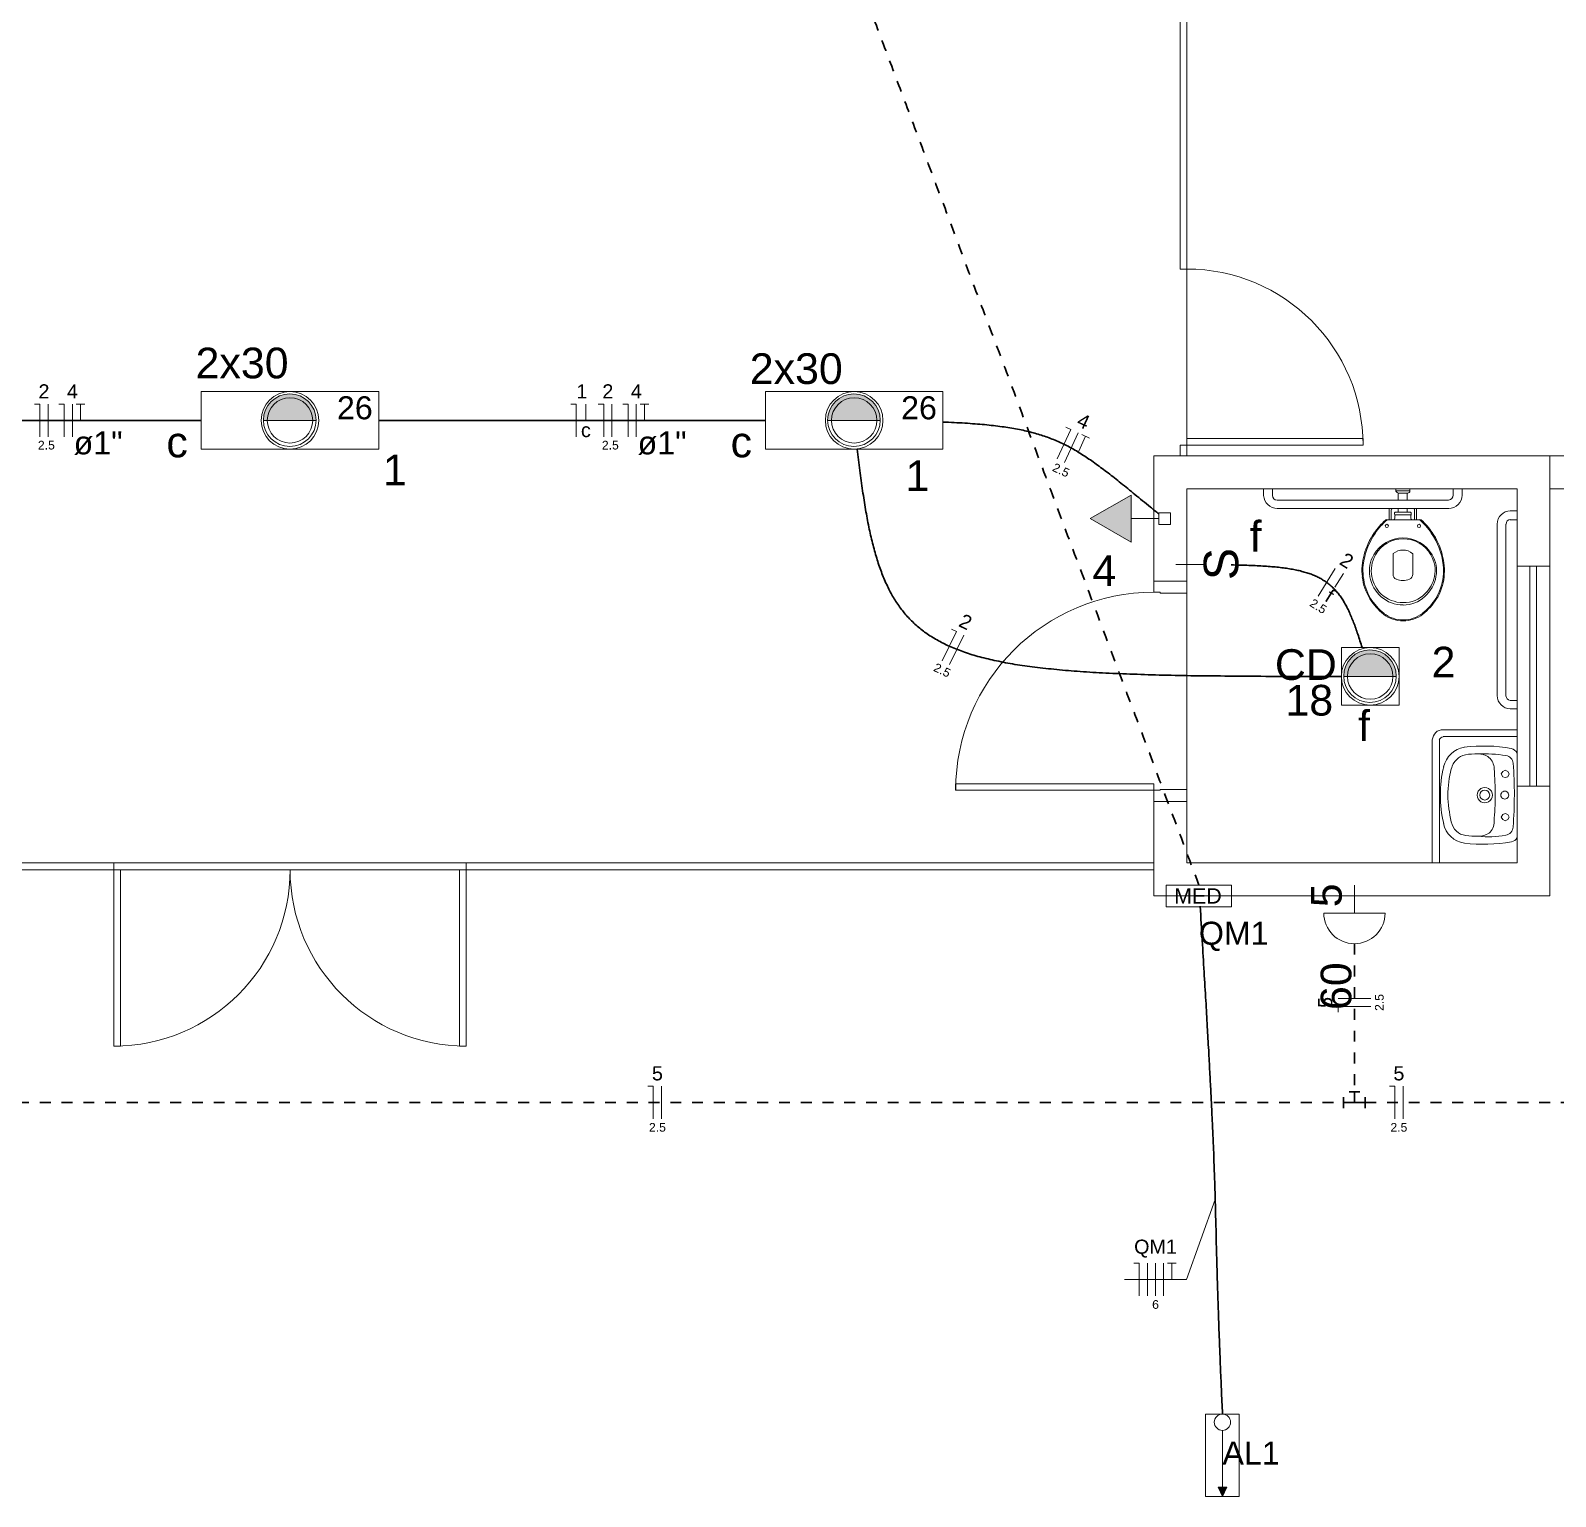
# Model space of a CAD drawing. Header units: millimetres. Extents: x 0 to 321, y -39 to 66.
# Drawn here: x 49.2 to 63.23, y 6.32 to 19.81 of the extents above; entities that cross this region are included whole.
import ezdxf

# ---------------------------------------------------------------- set-up
doc = ezdxf.new("R2010")
doc.units = ezdxf.units.MM
doc.header["$LTSCALE"] = 0.5
doc.header["$MEASUREMENT"] = 0
doc.linetypes.add('DOT2', pattern=[3.175, 0, -3.175])
for name, color, linetype, lineweight in [('Arquitetura', 8, 'Continuous', 5), ('EL-Condutos', 4, 'Continuous', 30), ('EL-Fios', 9, 'Continuous', 20), ('EL-Textos condutos', 7, 'Continuous', 20), ('EL-Textos fios', 7, 'Continuous', 20), ('EL-Textos pontos', 5, 'Continuous', 20), ('P-SIMBOL', 5, 'Continuous', 20)]:
    doc.layers.add(name, color=color, linetype=linetype, lineweight=lineweight)
doc.styles.add('Arial', font='arial.ttf')

msp = doc.modelspace()

# ---------------------------------------------------------------- hatches: boundary and pattern name
at = {"layer": 'Arquitetura', "linetype": 'Continuous'}
for points in [[(51.585, 16.466), (51.564, 16.465), (51.543, 16.462), (51.522, 16.458), (51.502, 16.451), (51.483, 16.443), (51.464, 16.434), (51.446, 16.422), (51.429, 16.409), (51.414, 16.395), (51.4, 16.379), (51.387, 16.363), (51.375, 16.345), (51.366, 16.326), (51.357, 16.307), (51.351, 16.286), (51.346, 16.266), (51.344, 16.245), (51.343, 16.224), (51.343, 16.223), (51.343, 16.223), (51.343, 16.223), (51.343, 16.223), (51.343, 16.223), (51.343, 16.223), (51.343, 16.223), (51.343, 16.223), (51.343, 16.223), (51.343, 16.223), (51.343, 16.223), (51.343, 16.223), (51.343, 16.223), (51.343, 16.223), (51.343, 16.223), (51.343, 16.223), (51.343, 16.223), (51.343, 16.223), (51.343, 16.223), (51.343, 16.223), (51.343, 16.223), (51.343, 16.223), (51.343, 16.223), (51.343, 16.223), (51.343, 16.223), (51.343, 16.223), (51.343, 16.223), (51.343, 16.223), (51.343, 16.223), (51.343, 16.223), (51.343, 16.223), (51.343, 16.223), (51.343, 16.223), (51.343, 16.223), (51.343, 16.223), (51.343, 16.223), (51.343, 16.223), (51.343, 16.223), (51.343, 16.223), (51.343, 16.223), (51.343, 16.223), (51.343, 16.223), (51.343, 16.223), (51.343, 16.223), (51.343, 16.223), (51.343, 16.223), (51.343, 16.223), (51.343, 16.223), (51.343, 16.223), (51.343, 16.223), (51.343, 16.223), (51.343, 16.223), (51.343, 16.223), (51.343, 16.223), (51.343, 16.223), (51.343, 16.223), (51.343, 16.223), (51.343, 16.223), (51.343, 16.223), (51.343, 16.223), (51.343, 16.223), (51.343, 16.223), (51.343, 16.223), (51.343, 16.223), (51.343, 16.223), (51.343, 16.223), (51.343, 16.223), (51.343, 16.223), (51.343, 16.223), (51.343, 16.223), (51.343, 16.223), (51.343, 16.223), (51.343, 16.223), (51.827, 16.222), (51.827, 16.223), (51.827, 16.223), (51.827, 16.223), (51.827, 16.223), (51.827, 16.223), (51.827, 16.223), (51.827, 16.223), (51.827, 16.223), (51.827, 16.223), (51.827, 16.223), (51.827, 16.223), (51.827, 16.223), (51.827, 16.223), (51.827, 16.223), (51.827, 16.223), (51.827, 16.223), (51.827, 16.223), (51.827, 16.223), (51.827, 16.223), (51.827, 16.223), (51.827, 16.223), (51.827, 16.223), (51.827, 16.223), (51.827, 16.223), (51.827, 16.223), (51.827, 16.223), (51.827, 16.223), (51.827, 16.223), (51.827, 16.223), (51.827, 16.223), (51.827, 16.223), (51.827, 16.223), (51.827, 16.223), (51.827, 16.223), (51.827, 16.223), (51.827, 16.223), (51.827, 16.223), (51.827, 16.223), (51.827, 16.223), (51.827, 16.223), (51.827, 16.223), (51.827, 16.223), (51.827, 16.223), (51.827, 16.223), (51.827, 16.223), (51.827, 16.223), (51.827, 16.223), (51.827, 16.223), (51.827, 16.223), (51.827, 16.223), (51.827, 16.223), (51.827, 16.223), (51.827, 16.223), (51.827, 16.223), (51.827, 16.223), (51.827, 16.223), (51.827, 16.223), (51.827, 16.223), (51.827, 16.223), (51.827, 16.223), (51.827, 16.223), (51.827, 16.223), (51.827, 16.223), (51.827, 16.223), (51.827, 16.223), (51.827, 16.223), (51.827, 16.223), (51.827, 16.223), (51.827, 16.223), (51.827, 16.223), (51.827, 16.223), (51.827, 16.223), (51.827, 16.223), (51.827, 16.224), (51.826, 16.245), (51.824, 16.266), (51.819, 16.286), (51.813, 16.307), (51.805, 16.326), (51.795, 16.345), (51.784, 16.363), (51.771, 16.379), (51.756, 16.395), (51.741, 16.409), (51.724, 16.422), (51.706, 16.434), (51.687, 16.443), (51.668, 16.451), (51.648, 16.458), (51.627, 16.462), (51.606, 16.465), (51.585, 16.466), (51.585, 16.466)], [(56.775, 16.466), (56.754, 16.465), (56.733, 16.462), (56.712, 16.458), (56.692, 16.451), (56.673, 16.443), (56.654, 16.434), (56.636, 16.422), (56.619, 16.409), (56.604, 16.395), (56.59, 16.379), (56.577, 16.363), (56.565, 16.345), (56.556, 16.326), (56.547, 16.307), (56.541, 16.286), (56.536, 16.266), (56.534, 16.245), (56.533, 16.224), (56.533, 16.223), (56.533, 16.223), (56.533, 16.223), (56.533, 16.223), (56.533, 16.223), (56.533, 16.223), (56.533, 16.223), (56.533, 16.223), (56.533, 16.223), (56.533, 16.223), (56.533, 16.223), (56.533, 16.223), (56.533, 16.223), (56.533, 16.223), (56.533, 16.223), (56.533, 16.223), (56.533, 16.223), (56.533, 16.223), (56.533, 16.223), (56.533, 16.223), (56.533, 16.223), (56.533, 16.223), (56.533, 16.223), (56.533, 16.223), (56.533, 16.223), (56.533, 16.223), (56.533, 16.223), (56.533, 16.223), (56.533, 16.223), (56.533, 16.223), (56.533, 16.223), (56.533, 16.223), (56.533, 16.223), (56.533, 16.223), (56.533, 16.223), (56.533, 16.223), (56.533, 16.223), (56.533, 16.223), (56.533, 16.223), (56.533, 16.223), (56.533, 16.223), (56.533, 16.223), (56.533, 16.223), (56.533, 16.223), (56.533, 16.223), (56.533, 16.223), (56.533, 16.223), (56.533, 16.223), (56.533, 16.223), (56.533, 16.223), (56.533, 16.223), (56.533, 16.223), (56.533, 16.223), (56.533, 16.223), (56.533, 16.223), (56.533, 16.223), (56.533, 16.223), (56.533, 16.223), (56.533, 16.223), (56.533, 16.223), (56.533, 16.223), (56.533, 16.223), (56.533, 16.223), (56.533, 16.223), (56.533, 16.223), (56.533, 16.223), (56.533, 16.223), (56.533, 16.223), (56.533, 16.223), (56.533, 16.223), (56.533, 16.223), (56.533, 16.223), (56.533, 16.223), (57.017, 16.222), (57.017, 16.223), (57.017, 16.223), (57.017, 16.223), (57.017, 16.223), (57.017, 16.223), (57.017, 16.223), (57.017, 16.223), (57.017, 16.223), (57.017, 16.223), (57.017, 16.223), (57.017, 16.223), (57.017, 16.223), (57.017, 16.223), (57.017, 16.223), (57.017, 16.223), (57.017, 16.223), (57.017, 16.223), (57.017, 16.223), (57.017, 16.223), (57.017, 16.223), (57.017, 16.223), (57.017, 16.223), (57.017, 16.223), (57.017, 16.223), (57.017, 16.223), (57.017, 16.223), (57.017, 16.223), (57.017, 16.223), (57.017, 16.223), (57.017, 16.223), (57.017, 16.223), (57.017, 16.223), (57.017, 16.223), (57.017, 16.223), (57.017, 16.223), (57.017, 16.223), (57.017, 16.223), (57.017, 16.223), (57.017, 16.223), (57.017, 16.223), (57.017, 16.223), (57.017, 16.223), (57.017, 16.223), (57.017, 16.223), (57.017, 16.223), (57.017, 16.223), (57.017, 16.223), (57.017, 16.223), (57.017, 16.223), (57.017, 16.223), (57.017, 16.223), (57.017, 16.223), (57.017, 16.223), (57.017, 16.223), (57.017, 16.223), (57.017, 16.223), (57.017, 16.223), (57.017, 16.223), (57.017, 16.223), (57.017, 16.223), (57.017, 16.223), (57.017, 16.223), (57.017, 16.223), (57.017, 16.223), (57.017, 16.223), (57.017, 16.223), (57.017, 16.223), (57.017, 16.223), (57.017, 16.223), (57.017, 16.223), (57.017, 16.223), (57.017, 16.223), (57.017, 16.223), (57.017, 16.224), (57.016, 16.245), (57.014, 16.266), (57.009, 16.286), (57.003, 16.307), (56.995, 16.326), (56.985, 16.345), (56.974, 16.363), (56.961, 16.379), (56.946, 16.395), (56.931, 16.409), (56.914, 16.422), (56.896, 16.434), (56.877, 16.443), (56.858, 16.451), (56.838, 16.458), (56.817, 16.462), (56.796, 16.465), (56.775, 16.466), (56.775, 16.466)], [(61.522, 14.111), (61.5, 14.11), (61.479, 14.107), (61.459, 14.103), (61.439, 14.096), (61.419, 14.088), (61.4, 14.078), (61.383, 14.067), (61.366, 14.054), (61.35, 14.04), (61.336, 14.024), (61.323, 14.008), (61.312, 13.99), (61.302, 13.971), (61.294, 13.951), (61.287, 13.931), (61.283, 13.911), (61.28, 13.89), (61.279, 13.869), (61.279, 13.867), (61.279, 13.867), (61.279, 13.867), (61.279, 13.867), (61.279, 13.867), (61.279, 13.867), (61.279, 13.867), (61.279, 13.867), (61.279, 13.867), (61.279, 13.867), (61.279, 13.867), (61.279, 13.867), (61.279, 13.867), (61.279, 13.867), (61.279, 13.867), (61.279, 13.867), (61.279, 13.867), (61.279, 13.867), (61.279, 13.867), (61.279, 13.867), (61.279, 13.867), (61.279, 13.867), (61.279, 13.867), (61.279, 13.867), (61.279, 13.867), (61.279, 13.867), (61.279, 13.867), (61.279, 13.867), (61.279, 13.867), (61.279, 13.867), (61.279, 13.867), (61.279, 13.867), (61.279, 13.867), (61.279, 13.867), (61.279, 13.867), (61.279, 13.867), (61.279, 13.867), (61.279, 13.867), (61.279, 13.867), (61.279, 13.867), (61.279, 13.867), (61.279, 13.867), (61.279, 13.867), (61.279, 13.867), (61.279, 13.867), (61.279, 13.867), (61.279, 13.867), (61.279, 13.867), (61.279, 13.867), (61.279, 13.867), (61.279, 13.867), (61.279, 13.867), (61.279, 13.867), (61.279, 13.867), (61.279, 13.867), (61.279, 13.867), (61.279, 13.867), (61.279, 13.867), (61.279, 13.867), (61.279, 13.867), (61.279, 13.867), (61.279, 13.867), (61.279, 13.867), (61.279, 13.867), (61.279, 13.867), (61.279, 13.867), (61.279, 13.867), (61.279, 13.867), (61.279, 13.867), (61.279, 13.867), (61.279, 13.867), (61.279, 13.867), (61.279, 13.867), (61.764, 13.866), (61.764, 13.867), (61.764, 13.867), (61.764, 13.867), (61.764, 13.867), (61.764, 13.867), (61.764, 13.867), (61.764, 13.867), (61.764, 13.867), (61.764, 13.867), (61.764, 13.867), (61.764, 13.867), (61.764, 13.867), (61.764, 13.867), (61.764, 13.867), (61.764, 13.867), (61.764, 13.867), (61.764, 13.867), (61.764, 13.867), (61.764, 13.867), (61.764, 13.867), (61.764, 13.867), (61.764, 13.867), (61.764, 13.867), (61.764, 13.867), (61.764, 13.867), (61.764, 13.867), (61.764, 13.867), (61.764, 13.867), (61.764, 13.867), (61.764, 13.867), (61.764, 13.867), (61.764, 13.867), (61.764, 13.867), (61.764, 13.867), (61.764, 13.867), (61.764, 13.867), (61.764, 13.867), (61.764, 13.867), (61.764, 13.867), (61.764, 13.867), (61.764, 13.867), (61.764, 13.867), (61.764, 13.867), (61.764, 13.867), (61.764, 13.867), (61.764, 13.867), (61.764, 13.867), (61.764, 13.867), (61.764, 13.867), (61.764, 13.867), (61.764, 13.867), (61.764, 13.867), (61.764, 13.867), (61.764, 13.867), (61.764, 13.867), (61.764, 13.867), (61.764, 13.867), (61.764, 13.867), (61.764, 13.867), (61.764, 13.867), (61.764, 13.867), (61.764, 13.867), (61.764, 13.867), (61.764, 13.867), (61.764, 13.867), (61.764, 13.867), (61.764, 13.867), (61.764, 13.867), (61.764, 13.867), (61.764, 13.867), (61.764, 13.867), (61.764, 13.867), (61.764, 13.867), (61.764, 13.869), (61.763, 13.89), (61.76, 13.911), (61.756, 13.931), (61.749, 13.951), (61.741, 13.971), (61.731, 13.99), (61.72, 14.008), (61.707, 14.024), (61.693, 14.04), (61.677, 14.054), (61.66, 14.067), (61.643, 14.078), (61.624, 14.088), (61.604, 14.096), (61.584, 14.103), (61.564, 14.107), (61.543, 14.11), (61.522, 14.111), (61.522, 14.111)]]:
    msp.add_hatch(color=256, dxfattribs=at).paths.add_polyline_path(points)
at = {"layer": 'P-SIMBOL', "linetype": 'Continuous'}
for points in [[(59.324, 15.534), (58.949, 15.318), (59.324, 15.101)], [(60.165, 6.32), (60.205, 6.407), (60.124, 6.407)]]:
    msp.add_hatch(color=256, dxfattribs=at).paths.add_polyline_path(points)

# ---------------------------------------------------------------- linework, layer by layer
at = {"layer": 'Arquitetura'}
for p, q in [((59.777, 21.159), (59.777, 17.614)), ((59.837, 21.159), (59.837, 17.614)), ((59.837, 16.054), (59.837, 17.615)), ((51.587, 16.222), (51.343, 16.222)), ((51.827, 16.222), (51.343, 16.222)), ((51.827, 16.222), (51.587, 16.222)), ((51.827, 16.222), (51.587, 16.222)), ((56.777, 16.222), (56.533, 16.222)), ((57.017, 16.222), (56.533, 16.222)), ((57.017, 16.222), (56.777, 16.222)), ((57.017, 16.222), (56.777, 16.222)), ((59.777, 15.994), (59.777, 15.896)), ((59.837, 15.994), (59.837, 15.896)), ((59.533, 15.896), (59.533, 14.739)), ((59.533, 15.896), (63.176, 15.896)), ((59.837, 15.896), (69.454, 15.896)), ((63.176, 15.896), (69.454, 15.896)), ((63.176, 15.896), (63.176, 11.846)), ((59.837, 15.591), (59.837, 14.739)), ((59.837, 15.591), (62.876, 15.591)), ((62.876, 15.591), (62.876, 12.15)), ((63.176, 15.591), (69.759, 15.591)), ((61.912, 15.308), (61.697, 15.308)), ((62.876, 14.88), (63.176, 14.88)), ((62.993, 12.857), (62.993, 14.88)), ((63.055, 12.857), (63.055, 14.88)), ((59.837, 14.633), (59.837, 12.827)), ((63.176, 14.576), (63.176, 11.846)), ((61.524, 13.866), (61.279, 13.866)), ((61.764, 13.866), (61.279, 13.866)), ((61.764, 13.866), (61.524, 13.866)), ((61.764, 13.866), (61.524, 13.866)), ((62.876, 13.157), (62.876, 12.772)), ((62.743, 12.99), (62.73, 12.969)), ((62.73, 12.969), (62.743, 12.943)), ((62.764, 13.003), (62.743, 12.99)), ((62.743, 12.943), (62.764, 12.935)), ((62.79, 12.99), (62.764, 13.003)), ((62.764, 12.935), (62.79, 12.943)), ((62.803, 12.969), (62.79, 12.99)), ((62.79, 12.943), (62.803, 12.969)), ((62.876, 12.9), (62.876, 12.519)), ((63.176, 12.857), (62.876, 12.857)), ((62.876, 12.772), (62.876, 12.382)), ((59.533, 12.716), (59.533, 11.846)), ((59.837, 12.716), (59.837, 12.15)), ((62.743, 12.596), (62.73, 12.57)), ((62.73, 12.57), (62.743, 12.549)), ((62.764, 12.605), (62.743, 12.596)), ((62.743, 12.549), (62.764, 12.536)), ((62.79, 12.596), (62.764, 12.605)), ((62.764, 12.536), (62.79, 12.549)), ((62.803, 12.57), (62.79, 12.596)), ((62.79, 12.549), (62.803, 12.57)), ((43.637, 12.15), (49.967, 12.15)), ((49.967, 12.086), (43.637, 12.086)), ((53.207, 12.15), (49.967, 12.15)), ((49.967, 12.086), (49.967, 12.146)), ((49.967, 12.086), (53.207, 12.086)), ((53.207, 12.15), (59.533, 12.15)), ((53.207, 12.086), (59.533, 12.086)), ((53.209, 12.086), (53.209, 12.146)), ((62.876, 12.15), (59.837, 12.15)), ((63.176, 11.846), (59.533, 11.846))]:
    msp.add_line(p, q, dxfattribs=at)
at = {"layer": 'Arquitetura', "color": 7}
for p, q in [((60.543, 15.531), (60.543, 15.591)), ((60.625, 15.531), (60.625, 15.591)), ((61.761, 15.57), (61.761, 15.591)), ((61.761, 15.574), (61.89, 15.574)), ((61.89, 15.57), (61.89, 15.591)), ((62.288, 15.531), (62.288, 15.591)), ((62.37, 15.531), (62.37, 15.591)), ((62.245, 15.489), (60.667, 15.489)), ((61.782, 15.489), (61.782, 15.553)), ((61.782, 15.553), (61.87, 15.553)), ((61.864, 15.489), (61.864, 15.553)), ((62.245, 15.411), (60.667, 15.411)), ((61.675, 15.308), (61.684, 15.308)), ((61.684, 15.308), (61.697, 15.308)), ((61.697, 15.308), (61.697, 15.411)), ((61.825, 15.308), (61.697, 15.308)), ((61.718, 15.308), (61.718, 15.398)), ((61.75, 15.353), (61.825, 15.353)), ((61.752, 15.323), (61.752, 15.344)), ((61.76, 15.377), (61.824, 15.377)), ((61.782, 15.377), (61.782, 15.411)), ((61.888, 15.377), (61.824, 15.377)), ((61.825, 15.353), (61.9, 15.353)), ((61.95, 15.308), (61.825, 15.308)), ((61.864, 15.377), (61.864, 15.411)), ((61.898, 15.323), (61.898, 15.344)), ((61.932, 15.398), (61.932, 15.308)), ((61.95, 15.411), (61.95, 15.308)), ((61.95, 15.308), (61.967, 15.308)), ((61.967, 15.308), (61.977, 15.308)), ((62.811, 15.39), (62.876, 15.39)), ((62.811, 15.308), (62.876, 15.308)), ((62.691, 13.687), (62.691, 15.268)), ((62.773, 13.687), (62.773, 15.268)), ((61.735, 14.802), (61.735, 14.997)), ((61.915, 14.995), (61.915, 14.802)), ((62.811, 13.645), (62.876, 13.645)), ((62.811, 13.567), (62.876, 13.567)), ((62.876, 13.376), (62.194, 13.376)), ((62.095, 13.282), (62.095, 12.15)), ((62.16, 12.15), (62.16, 13.282)), ((62.194, 13.312), (62.876, 13.312)), ((62.095, 12.15), (62.16, 12.15))]:
    msp.add_line(p, q, dxfattribs=at)
at = {"layer": 'Arquitetura'}
for points in [[(59.777, 17.615), (59.777, 17.615), (59.837, 17.615), (59.837, 17.615), (59.777, 17.615)], [(59.777, 15.994), (59.777, 15.994), (59.837, 15.994), (59.837, 15.994), (59.777, 15.994)], [(61.458, 16.054), (61.458, 15.994), (59.837, 15.994), (59.837, 16.054), (61.458, 16.054)], [(49.967, 12.086), (50.027, 12.086), (50.027, 10.465), (49.967, 10.465), (49.967, 12.086)], [(53.145, 12.086), (53.209, 12.086), (53.209, 10.465), (53.145, 10.465), (53.145, 12.086)]]:
    msp.add_lwpolyline(points, close=True, dxfattribs=at)
for points in [[(59.533, 14.744), (59.837, 14.744), (59.837, 14.633), (59.593, 14.633), (59.593, 14.641), (59.533, 14.641), (59.533, 14.744)], [(59.533, 12.879), (59.533, 12.819), (57.71, 12.819), (57.71, 12.879), (59.533, 12.879)], [(59.533, 12.716), (59.837, 12.716), (59.837, 12.827), (59.593, 12.827), (59.593, 12.819), (59.533, 12.819), (59.533, 12.716)]]:
    msp.add_lwpolyline(points, dxfattribs=at)
for centre, radius, start, end in [((59.837, 15.994), 1.621, 0, 90), ((51.585, 16.224), 0.242, 90, 180), ((51.585, 16.224), 0.242, 0, 90), ((56.775, 16.224), 0.242, 90, 180), ((56.775, 16.224), 0.242, 0, 90), ((51.585, 16.224), 0.242, 180, 270), ((51.585, 16.224), 0.242, 270, 0), ((56.775, 16.224), 0.242, 180, 270), ((56.775, 16.224), 0.242, 270, 0), ((59.533, 12.819), 1.822, 90, 180), ((61.522, 13.869), 0.242, 90, 180), ((61.522, 13.869), 0.242, 0, 90), ((61.522, 13.869), 0.242, 180, 270), ((61.522, 13.869), 0.242, 270, 0), ((62.432, 12.982), 0.238, 100.056, 167.486), ((62.565, 11.699), 1.527, 80.3071, 96.5866), ((62.785, 13.105), 0.106, 31.07, 69.4583), ((62.438, 12.979), 0.171, 102.719, 167.054), ((62.495, 12.523), 0.63, 88.1735, 98.6779), ((62.573, 11.911), 1.243, 80.7585, 92.6769), ((62.524, 13.008), 0.145, 50.4003, 93.3975), ((62.529, 13.017), 0.135, 0.5513, 49.6562), ((62.761, 13.061), 0.0779, 4.3873, 81.2442), ((59.375, 12.787), 3.475, 359.79, 4.6247), ((63.129, 12.796), 0.959, 165.578, 181.302), ((63.405, 12.744), 1.168, 166.496, 178.648), ((59.687, 12.767), 2.987, 0.0609, 4.8104), ((63.13, 12.752), 0.96, 178.659, 194.363), ((63.397, 12.799), 1.159, 181.303, 193.542), ((62.578, 12.774), 0.0707, 120.007, 180), ((62.578, 12.774), 0.0707, 180.001, 240.003), ((62.578, 12.774), 0.045, 90, 180), ((62.578, 12.774), 0.045, 180, 270), ((62.578, 12.774), 0.0707, 60.0032, 119.997), ((62.578, 12.774), 0.045, 0, 90), ((62.578, 12.774), 0.045, 270, 359.99), ((62.578, 12.774), 0.0707, 0.0007, 60.0032), ((62.578, 12.774), 0.0707, 300.007, 0), ((59.935, 12.774), 2.739, 354.905, 359.979), ((62.762, 12.774), 0.0364, 119.96, 180), ((62.762, 12.774), 0.0364, 179.963, 239.981), ((62.762, 12.774), 0.0364, 60.0128, 119.987), ((62.762, 12.774), 0.0364, 359.963, 59.9809), ((62.762, 12.774), 0.0364, 299.96, 0), ((59.044, 12.774), 3.806, 355.586, 0), ((62.578, 12.774), 0.0707, 240.003, 299.997), ((62.762, 12.774), 0.0364, 240.013, 299.987), ((62.42, 12.554), 0.224, 190.408, 262.28), ((62.426, 12.559), 0.159, 191.616, 261.581), ((62.536, 12.523), 0.128, 309.245, 3.2268), ((62.495, 13.041), 0.646, 261.83, 272.005), ((62.525, 12.553), 0.158, 267.161, 305.348), ((62.609, 13.303), 0.912, 264.203, 280.218), ((62.757, 12.485), 0.0813, 279.607, 356.886), ((62.807, 12.42), 0.0781, 281.431, 332.133), ((62.565, 13.847), 1.525, 263.423, 279.721), ((49.967, 12.086), 1.621, 270, 0), ((53.209, 12.086), 1.621, 180, 270)]:
    msp.add_arc(centre, radius, start, end, dxfattribs=at)
at = {"layer": 'Arquitetura', "color": 7}
for centre, radius, start, end in [((61.87, 15.572), 0.0193, 270, 0), ((60.673, 15.541), 0.13, 184.432, 268.551), ((60.669, 15.533), 0.0444, 181.956, 268.044), ((61.79, 15.585), 0.0325, 207.311, 260.63), ((62.24, 15.537), 0.0485, 276.555, 356.239), ((62.248, 15.534), 0.122, 269.01, 359.994), ((62.098, 14.82), 0.65, 131.946, 145.536), ((62.071, 14.841), 0.608, 130.332, 145.74), ((61.673, 15.297), 0.0119, 80.7655, 145.109), ((61.69, 15.289), 0.0193, 96.9925, 128.65), ((61.733, 15.399), 0.015, 124.226, 181.72), ((61.737, 15.323), 0.015, 274.719, 357.984), ((61.763, 15.363), 0.017, 154.212, 221.156), ((61.758, 15.367), 0.0107, 133.924, 157.402), ((61.759, 15.362), 0.015, 87.953, 126.101), ((61.729, 15.343), 0.0236, 4.0371, 24.0213), ((61.889, 15.362), 0.015, 53.9023, 92.0439), ((61.89, 15.367), 0.0107, 22.6065, 46.067), ((61.922, 15.343), 0.0236, 155.995, 175.946), ((61.913, 15.323), 0.015, 182.011, 265.276), ((61.874, 15.362), 0.0279, 340.339, 19.3853), ((61.917, 15.399), 0.015, 358.275, 55.7645), ((61.558, 14.823), 0.641, 34.4641, 49.2772), ((62.057, 15.738), 0.437, 259.443, 261.55), ((61.558, 14.823), 0.65, 34.4639, 48.0542), ((62.814, 15.268), 0.122, 90, 180), ((62.814, 15.268), 0.0407, 90, 180), ((62.125, 14.806), 0.671, 145.848, 172.705), ((62.124, 14.806), 0.68, 145.849, 164.746), ((61.677, 15.251), 0.015, 90, 180), ((61.677, 15.251), 0.015, 180, 270), ((61.677, 15.251), 0.015, 0, 90), ((61.677, 15.251), 0.015, 270, 0), ((61.973, 15.251), 0.015, 90, 180), ((61.973, 15.251), 0.015, 180, 270), ((61.973, 15.251), 0.015, 0, 90), ((61.973, 15.251), 0.015, 270, 0), ((61.531, 14.809), 0.671, 7.2955, 34.151), ((61.531, 14.809), 0.68, 15.2546, 34.151), ((61.827, 14.83), 0.311, 90.2472, 150.342), ((61.827, 14.839), 0.294, 89.8901, 150.09), ((61.824, 14.89), 0.139, 49.3121, 129.819), ((61.823, 14.83), 0.311, 29.6575, 89.7528), ((61.827, 14.839), 0.294, 29.9103, 90.1099), ((61.939, 14.843), 0.491, 163.24, 187.042), ((61.939, 14.843), 0.482, 174.238, 187.048), ((61.794, 14.839), 0.278, 148.496, 191.021), ((61.828, 14.839), 0.294, 150.194, 191.063), ((61.827, 14.839), 0.294, 348.931, 29.8059), ((61.856, 14.839), 0.278, 348.973, 31.5034), ((61.716, 14.843), 0.491, 352.952, 16.7596), ((61.716, 14.843), 0.482, 352.946, 5.7569), ((61.952, 14.84), 0.504, 186.477, 211.069), ((61.952, 14.84), 0.495, 186.471, 211.064), ((61.847, 14.844), 0.331, 190.489, 227.887), ((61.857, 14.851), 0.325, 191.802, 223.924), ((61.784, 14.805), 0.0493, 179.11, 246.484), ((61.825, 14.918), 0.169, 249.219, 290.77), ((61.866, 14.805), 0.0493, 293.511, 0.8899), ((61.819, 14.839), 0.315, 311.221, 349.969), ((61.832, 14.839), 0.289, 313.072, 349.189), ((61.703, 14.839), 0.495, 328.93, 353.524), ((61.703, 14.839), 0.504, 328.925, 353.518), ((61.823, 14.835), 0.289, 226.225, 270.659), ((61.827, 14.835), 0.311, 229.329, 270.049), ((61.833, 14.801), 0.278, 268.712, 314.062), ((61.835, 14.815), 0.27, 268.512, 316.104), ((61.982, 14.865), 0.542, 211.674, 231.834), ((61.982, 14.865), 0.534, 211.68, 231.823), ((61.673, 14.865), 0.534, 308.172, 328.315), ((61.673, 14.865), 0.542, 308.162, 328.321), ((61.827, 14.68), 0.302, 232.998, 270.121), ((61.827, 14.68), 0.294, 233.014, 270.121), ((61.827, 14.68), 0.294, 269.868, 306.974), ((61.827, 14.68), 0.302, 269.868, 306.991), ((62.814, 13.69), 0.122, 180, 269.995), ((62.823, 13.694), 0.0508, 187.411, 256.564), ((62.223, 13.264), 0.129, 138.409, 171.752), ((62.192, 13.284), 0.0922, 88.0987, 134.997), ((62.203, 13.267), 0.0455, 101.15, 161.222)]:
    msp.add_arc(centre, radius, start, end, dxfattribs=at)
at = {"layer": 'EL-Condutos', "linetype": 'Continuous'}
for p, q in [((61.279, 9.995), (61.279, 9.895)), ((61.329, 10.045), (61.429, 10.045)), ((61.379, 9.945), (61.379, 10.045)), ((61.479, 9.995), (61.479, 9.895)), ((61.379, 9.945), (61.279, 9.945)), ((61.379, 9.945), (61.479, 9.945))]:
    msp.add_line(p, q, dxfattribs=at)
at = {"layer": 'EL-Condutos', "linetype": 'DOT2', "ltscale": 0.05}
for points in [[(59.948, 11.946), (59.625, 12.809), (59.322, 13.616), (59.038, 14.372), (58.772, 15.081), (58.523, 15.745), (58.289, 16.37), (58.068, 16.96), (57.858, 17.517), (57.66, 18.047), (57.47, 18.553), (57.287, 19.04), (57.111, 19.51), (56.939, 19.969), (56.77, 20.419), (56.602, 20.866), (56.435, 21.313), (56.266, 21.763), (56.094, 22.222), (55.917, 22.692), (55.735, 23.179), (55.545, 23.685), (55.346, 24.215), (55.137, 24.772), (54.916, 25.362), (54.681, 25.987), (54.432, 26.652), (54.166, 27.36), (53.883, 28.116), (53.58, 28.923), (53.256, 29.786)], [(61.379, 11.406), (61.379, 11.357), (61.379, 11.31), (61.379, 11.264), (61.379, 11.221), (61.379, 11.179), (61.379, 11.138), (61.379, 11.098), (61.379, 11.06), (61.379, 11.022), (61.379, 10.984), (61.379, 10.947), (61.379, 10.911), (61.379, 10.874), (61.379, 10.836), (61.379, 10.799), (61.379, 10.761), (61.379, 10.721), (61.379, 10.681), (61.379, 10.64), (61.379, 10.597), (61.379, 10.552), (61.379, 10.506), (61.379, 10.458), (61.379, 10.407), (61.379, 10.354), (61.379, 10.298), (61.379, 10.24), (61.379, 10.178), (61.379, 10.113), (61.379, 10.045)], [(42.086, 9.945), (43.156, 9.945), (44.194, 9.945), (45.2, 9.945), (46.175, 9.945), (47.118, 9.945), (48.031, 9.945), (48.913, 9.945), (49.764, 9.945), (50.586, 9.945), (51.377, 9.945), (52.138, 9.945), (52.87, 9.945), (53.573, 9.945), (54.247, 9.945), (54.892, 9.945), (55.508, 9.945), (56.096, 9.945), (56.657, 9.945), (57.189, 9.945), (57.694, 9.945), (58.171, 9.945), (58.621, 9.945), (59.045, 9.945), (59.442, 9.945), (59.813, 9.945), (60.157, 9.945), (60.476, 9.945), (60.769, 9.945), (61.037, 9.945), (61.279, 9.945)], [(61.479, 9.945), (61.523, 9.945), (61.558, 9.945), (61.585, 9.945), (61.605, 9.945), (61.62, 9.945), (61.63, 9.945), (61.637, 9.945), (61.642, 9.945), (61.645, 9.945), (61.649, 9.945), (61.655, 9.945), (61.663, 9.945), (61.674, 9.945), (61.691, 9.945), (61.713, 9.945), (61.743, 9.945), (61.782, 9.945), (61.83, 9.945), (61.888, 9.945), (61.959, 9.945), (62.043, 9.945), (62.141, 9.945), (62.254, 9.945), (62.385, 9.945), (62.533, 9.945), (62.7, 9.945), (62.887, 9.945), (63.095, 9.945), (63.326, 9.945), (63.58, 9.945)]]:
    msp.add_spline(points, degree=3, dxfattribs=at)
at = {"layer": 'EL-Condutos', "linetype": 'Continuous'}
for points in [[(47.219, 16.222), (47.372, 16.222), (47.518, 16.222), (47.657, 16.222), (47.79, 16.222), (47.918, 16.222), (48.04, 16.222), (48.158, 16.222), (48.271, 16.222), (48.381, 16.222), (48.488, 16.222), (48.593, 16.222), (48.695, 16.222), (48.796, 16.222), (48.895, 16.222), (48.995, 16.222), (49.094, 16.222), (49.193, 16.222), (49.294, 16.222), (49.396, 16.222), (49.501, 16.222), (49.608, 16.222), (49.718, 16.222), (49.831, 16.222), (49.949, 16.222), (50.071, 16.222), (50.199, 16.222), (50.332, 16.222), (50.471, 16.222), (50.617, 16.222), (50.77, 16.222)], [(52.404, 16.222), (52.558, 16.222), (52.704, 16.222), (52.843, 16.222), (52.977, 16.222), (53.104, 16.222), (53.227, 16.222), (53.345, 16.222), (53.458, 16.222), (53.568, 16.222), (53.675, 16.222), (53.78, 16.222), (53.882, 16.222), (53.983, 16.222), (54.083, 16.222), (54.182, 16.222), (54.281, 16.222), (54.381, 16.222), (54.482, 16.222), (54.584, 16.222), (54.689, 16.222), (54.796, 16.222), (54.906, 16.222), (55.019, 16.222), (55.137, 16.222), (55.26, 16.222), (55.387, 16.222), (55.521, 16.222), (55.66, 16.222), (55.806, 16.222), (55.96, 16.222)], [(57.594, 16.207), (57.698, 16.202), (57.796, 16.197), (57.889, 16.19), (57.976, 16.183), (58.059, 16.174), (58.137, 16.164), (58.21, 16.153), (58.28, 16.141), (58.347, 16.127), (58.41, 16.112), (58.47, 16.095), (58.528, 16.076), (58.584, 16.056), (58.639, 16.034), (58.692, 16.01), (58.744, 15.984), (58.795, 15.956), (58.847, 15.925), (58.898, 15.892), (58.95, 15.858), (59.003, 15.82), (59.057, 15.78), (59.113, 15.738), (59.171, 15.693), (59.231, 15.645), (59.294, 15.594), (59.36, 15.54), (59.429, 15.483), (59.502, 15.424), (59.58, 15.361)], [(56.806, 15.958), (56.83, 15.76), (56.855, 15.575), (56.882, 15.402), (56.912, 15.241), (56.946, 15.092), (56.984, 14.955), (57.027, 14.828), (57.076, 14.711), (57.131, 14.604), (57.195, 14.506), (57.266, 14.418), (57.347, 14.338), (57.437, 14.266), (57.539, 14.202), (57.651, 14.145), (57.776, 14.095), (57.914, 14.051), (58.066, 14.014), (58.233, 13.981), (58.415, 13.954), (58.613, 13.932), (58.828, 13.913), (59.061, 13.899), (59.312, 13.888), (59.583, 13.879), (59.874, 13.873), (60.186, 13.87), (60.519, 13.867), (60.875, 13.866), (61.255, 13.866)], [(61.449, 14.131), (61.43, 14.194), (61.41, 14.254), (61.391, 14.31), (61.371, 14.363), (61.351, 14.412), (61.331, 14.459), (61.31, 14.502), (61.288, 14.542), (61.265, 14.58), (61.24, 14.615), (61.215, 14.647), (61.187, 14.676), (61.159, 14.703), (61.128, 14.728), (61.095, 14.75), (61.06, 14.771), (61.023, 14.789), (60.983, 14.806), (60.94, 14.82), (60.895, 14.833), (60.846, 14.845), (60.795, 14.854), (60.74, 14.863), (60.681, 14.87), (60.619, 14.876), (60.553, 14.881), (60.483, 14.885), (60.408, 14.888), (60.33, 14.89), (60.246, 14.892)], [(59.96, 11.751), (59.979, 11.435), (59.996, 11.146), (60.012, 10.883), (60.025, 10.643), (60.038, 10.425), (60.048, 10.227), (60.058, 10.048), (60.066, 9.885), (60.073, 9.738), (60.079, 9.604), (60.084, 9.481), (60.088, 9.368), (60.092, 9.264), (60.095, 9.166), (60.098, 9.073), (60.1, 8.983), (60.102, 8.894), (60.105, 8.804), (60.107, 8.713), (60.109, 8.618), (60.112, 8.517), (60.115, 8.409), (60.118, 8.292), (60.122, 8.165), (60.127, 8.025), (60.132, 7.871), (60.139, 7.701), (60.146, 7.513), (60.155, 7.306), (60.165, 7.079)]]:
    msp.add_spline(points, degree=3, dxfattribs=at)
at = {"layer": 'EL-Fios'}
for p, q in [((49.236, 16.372), (49.286, 16.372)), ((49.286, 16.072), (49.286, 16.372)), ((49.361, 16.072), (49.361, 16.372)), ((49.461, 16.372), (49.511, 16.372)), ((49.511, 16.072), (49.511, 16.372)), ((49.586, 16.072), (49.586, 16.372)), ((49.621, 16.372), (49.701, 16.372)), ((49.661, 16.222), (49.661, 16.372)), ((54.169, 16.372), (54.219, 16.372)), ((54.219, 16.072), (54.219, 16.372)), ((54.309, 16.222), (54.309, 16.372)), ((54.423, 16.372), (54.474, 16.372)), ((54.474, 16.072), (54.474, 16.372)), ((54.548, 16.072), (54.548, 16.372)), ((54.648, 16.372), (54.699, 16.372)), ((54.699, 16.072), (54.699, 16.372)), ((54.773, 16.072), (54.773, 16.372)), ((54.809, 16.372), (54.889, 16.372)), ((54.849, 16.222), (54.849, 16.372)), ((58.645, 15.867), (58.77, 16.139)), ((58.725, 16.16), (58.77, 16.139)), ((58.713, 15.835), (58.838, 16.108)), ((58.844, 15.94), (58.906, 16.076)), ((58.87, 16.093), (58.943, 16.06)), ((61.044, 14.605), (61.202, 14.86)), ((61.199, 14.686), (61.278, 14.813)), ((57.587, 14.009), (57.717, 14.28)), ((57.655, 13.977), (57.785, 14.247)), ((57.672, 14.301), (57.717, 14.28)), ((61.529, 10.903), (61.229, 10.903)), ((61.529, 10.828), (61.229, 10.828)), ((61.229, 10.778), (61.229, 10.828)), ((54.879, 10.095), (54.929, 10.095)), ((54.929, 9.795), (54.929, 10.095)), ((55.004, 9.795), (55.004, 10.095)), ((61.701, 10.095), (61.751, 10.095)), ((61.751, 9.795), (61.751, 10.095)), ((61.826, 9.795), (61.826, 10.095)), ((59.349, 8.466), (59.399, 8.466)), ((59.399, 8.166), (59.399, 8.466)), ((59.474, 8.166), (59.474, 8.466)), ((59.549, 8.166), (59.549, 8.466)), ((59.624, 8.166), (59.624, 8.466)), ((59.659, 8.466), (59.739, 8.466)), ((59.699, 8.316), (59.699, 8.466))]:
    msp.add_line(p, q, dxfattribs=at)
at = {"layer": 'EL-Textos fios'}
for p, q in [((60.098, 9.053), (59.833, 8.316)), ((59.833, 8.316), (59.265, 8.316))]:
    msp.add_line(p, q, dxfattribs=at)
at = {"layer": 'P-SIMBOL'}
for p, q in [((50.771, 15.957), (50.771, 16.487)), ((52.403, 16.487), (50.771, 16.487)), ((52.403, 15.957), (52.403, 16.487)), ((55.961, 15.957), (55.961, 16.487)), ((57.593, 16.487), (55.961, 16.487)), ((57.593, 15.957), (57.593, 16.487)), ((52.403, 15.957), (50.771, 15.957)), ((57.593, 15.957), (55.961, 15.957)), ((58.949, 15.318), (59.324, 15.534)), ((59.324, 15.534), (59.324, 15.101)), ((59.324, 15.101), (58.949, 15.318)), ((59.324, 15.318), (59.58, 15.318)), ((59.58, 15.265), (59.58, 15.371)), ((59.58, 15.371), (59.686, 15.371)), ((59.686, 15.371), (59.686, 15.265)), ((59.686, 15.265), (59.58, 15.265)), ((59.994, 14.895), (59.737, 14.895)), ((61.789, 14.131), (61.259, 14.131)), ((61.259, 13.601), (61.259, 14.131)), ((61.789, 13.601), (61.789, 14.131)), ((61.789, 13.601), (61.259, 13.601)), ((61.379, 11.689), (61.379, 11.946)), ((61.662, 11.689), (61.097, 11.689)), ((60.009, 7.079), (60.009, 6.32)), ((60.32, 7.079), (60.009, 7.079)), ((60.32, 7.079), (60.32, 6.32)), ((60.165, 6.929), (60.164, 6.407)), ((60.32, 6.32), (60.009, 6.32)), ((60.165, 6.32), (60.124, 6.407)), ((60.205, 6.407), (60.124, 6.407)), ((60.165, 6.32), (60.205, 6.407))]:
    msp.add_line(p, q, dxfattribs=at)
msp.add_lwpolyline([(60.249, 11.946), (60.249, 11.746), (59.647, 11.746), (59.647, 11.946), (60.249, 11.946)], dxfattribs=at)
for centre, radius in [((51.587, 16.222), 0.265), ((51.587, 16.222), 0.209), ((56.777, 16.222), 0.265), ((56.777, 16.222), 0.209), ((61.524, 13.866), 0.265), ((61.524, 13.866), 0.209), ((60.165, 7.004), 0.075)]:
    msp.add_circle(centre, radius, dxfattribs=at)
msp.add_arc((61.379, 11.689), 0.282, 180, 0, dxfattribs=at)

# ---------------------------------------------------------------- texts
at = {"layer": 'EL-Textos condutos', "char_height": 0.2118, "width": 0.76248, "attachment_point": 8, "line_spacing_factor": 0.798, "style": 'Arial'}
for insert in [(49.822, 15.904), (55.01, 15.904)]:
    msp.add_mtext('ø1"', dxfattribs=dict(at, insert=insert))
at = {"layer": 'EL-Textos fios', "attachment_point": 8, "line_spacing_factor": 0.798, "style": 'Arial'}
for s, insert, char_height, width in [('2', (49.324, 16.424), 0.13, 0.156), ('4', (49.586, 16.424), 0.13, 0.156), ('1', (54.272, 16.424), 0.13, 0.156), ('2', (54.511, 16.424), 0.13, 0.156), ('4', (54.773, 16.424), 0.13, 0.156), ('c', (54.309, 16.066), 0.13, 0.156), ('2.5', (49.346, 15.953), 0.08, 0.288), ('2.5', (54.534, 15.953), 0.08, 0.288), ('5', (54.967, 10.147), 0.13, 0.156), ('5', (61.788, 10.147), 0.13, 0.156), ('2.5', (54.967, 9.676), 0.08, 0.288), ('2.5', (61.788, 9.676), 0.08, 0.288), ('QM1', (59.549, 8.518), 0.13, 0.468), ('6', (59.549, 8.046), 0.08, 0.096)]:
    msp.add_mtext(s, dxfattribs=dict(at, insert=insert, char_height=char_height, width=width))
for s, insert, char_height, width, rotation in [('4', (58.86, 16.155), 0.13, 0.156, 335.2834), ('2.5', (58.663, 15.727), 0.08, 0.288, 335.2834), ('2', (61.274, 14.877), 0.13, 0.156, 328.1329), ('f', (61.117, 14.553), 0.13, 0.156, 328.1329), ('2.5', (61.025, 14.477), 0.08, 0.288, 328.1329), ('2', (57.774, 14.31), 0.13, 0.156, 334.3323), ('2.5', (57.569, 13.886), 0.08, 0.288, 334.3323), ('5', (61.177, 10.866), 0.13, 0.156, 90.0002), ('2.5', (61.649, 10.866), 0.08, 0.288, 90.0002)]:
    msp.add_mtext(s, dxfattribs=dict(at, insert=insert, char_height=char_height, width=width, rotation=rotation))
at = {"layer": 'EL-Textos pontos', "line_spacing_factor": 0.798, "style": 'Arial'}
for s, insert, char_height, width, attachment_point in [('2x30', (51.574, 16.605), 0.2824, 1.35552, 9), ('2x30', (56.672, 16.553), 0.2824, 1.35552, 9), ('c', (50.647, 15.878), 0.282, 0.33888, 9), ('c', (55.837, 15.878), 0.282, 0.33888, 9), ('1', (52.661, 15.626), 0.282, 0.33888, 9), ('1', (57.468, 15.571), 0.282, 0.33888, 9), ('f', (60.47, 15.014), 0.282, 0.33888, 8), ('4', (59.079, 14.699), 0.282, 0.33888, 8), ('CD', (61.217, 13.83), 0.2824, 0.67776, 9), ('2', (62.308, 13.857), 0.282, 0.33888, 9), ('18', (61.183, 13.502), 0.2824, 0.67776, 9), ('f', (61.523, 13.271), 0.282, 0.33888, 9), ('QM1', (59.948, 11.339), 0.2118, 0.76248, 7), ('AL1', (60.165, 6.614), 0.2118, 0.76248, 7)]:
    msp.add_mtext(s, dxfattribs=dict(at, insert=insert, char_height=char_height, width=width, attachment_point=attachment_point))
at = {"layer": 'EL-Textos pontos', "attachment_point": 8, "rotation": 90.0002, "line_spacing_factor": 0.798, "style": 'Arial'}
for s, insert, char_height, width in [('5', (61.266, 11.852), 0.282, 0.33888), ('60', (61.355, 11.016), 0.2824, 0.67776)]:
    msp.add_mtext(s, dxfattribs=dict(at, insert=insert, char_height=char_height, width=width))
at = {"layer": 'P-SIMBOL', "width": 0.50832, "line_spacing_factor": 0.798, "style": 'Arial'}
for s, insert, char_height, attachment_point in [('26', (52.348, 16.229), 0.2118, 9), ('26', (57.538, 16.229), 0.2118, 9), ('MED', (59.939, 11.776), 0.1412, 8)]:
    msp.add_mtext(s, dxfattribs=dict(at, insert=insert, char_height=char_height, attachment_point=attachment_point))
at = {"layer": 'P-SIMBOL', "insert": (60.315, 15.048), "char_height": 0.318, "width": 0.38124, "attachment_point": 9, "rotation": 90.0002, "line_spacing_factor": 0.798, "style": 'Arial'}
msp.add_mtext('S', dxfattribs=at)

doc.saveas('drawing.dxf')
